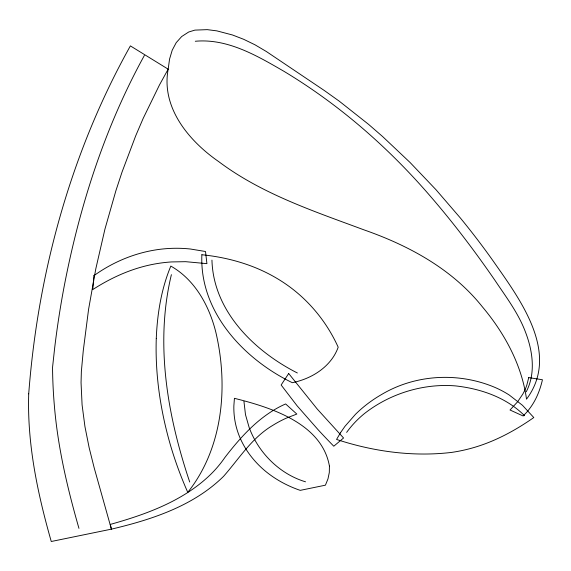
<?xml version="1.0" encoding="UTF-8"?>
<svg xmlns="http://www.w3.org/2000/svg" width="571" height="571" viewBox="0 0 571 571"><rect width="100%" height="100%" fill="white"/><g stroke="black" fill="none" stroke-linecap="round" stroke-linejoin="round"><path stroke-width="0.86" d="M171.393 274.665C154.77 343.485 167.46 415.966 189.715 482.017M526.234 391.777C535.941 373.263 532.736 350.979 525.52 332.201C518.489 313.308 506.17 297.134 495.078 280.525C475.065 251.461 453.745 223.268 430.662 196.574C388.48 147.518 339.153 104.486 283.644 71.132C256.864 55.637 227.436 38.307 195.296 41.255M144.384 55.437C104.707 127.469 79.398 206.702 64.002 287.277A1232.525 1047.514 -7.1 0 0 54.709 347.561L52.546 367.381A678.905 576.995 -7.1 0 0 54.345 405.353C57.764 447.164 67.407 488.134 78.955 528.368M305.542 481.817C286.057 475.993 269.326 462.553 258.263 445.616A120.267 102.209 -7.1 0 1 249.17 427.565L245.487 414.646L243.938 401.334M297.355 372.977C254.316 351.136 213.347 311.252 211.948 260.126M524.571 415.717C506.363 397.459 480.739 388.673 455.558 385.903C423.275 383.248 389.772 393.633 364.319 413.668A103.708 88.141 -7.1 0 0 346.64 432.397M201.87 254.745C199.4 311.866 243.781 359.188 292.331 382.698C307.462 379.587 322.13 371.928 331.58 359.445A54.759 46.537 -7.1 0 0 338.189 347.204C326.484 321.237 307.605 298.562 283.866 282.759A164.077 139.452 -7.1 0 0 255.801 267.856C238.592 260.833 220.342 256.6 201.87 254.745M28.714 393.854C27.094 443.995 37.6 493.537 51.262 541.501L111.409 529.146C151.679 519.653 193.412 506.056 223.554 476.35C239.149 458.627 251.982 437.6 272.881 425.309A97.869 83.18 -7.1 0 1 286.606 418.022L296.827 414.068L285.628 403.947C260.44 414.996 241.426 436.008 224.953 457.392A126.227 107.284 -7.1 0 1 210.999 474.094C183.591 500.874 146.476 514.285 110.289 524.414L111.409 529.146L94.158 467.735L89.126 447.593L84.943 426.587L82.088 404.889L81.053 382.663L81.367 371.393L83.28 350.601L88.576 309.368L95.807 268.805L104.928 229.171L115.892 190.721L122.051 172.021L135.698 135.827L143.178 118.397L159.423 85.043L168.174 69.177L169.558 59.091L172.214 50.205L176.225 42.647L181.685 36.537L188.68 32.019L194.897 30.113L207.302 29.649L216.837 30.87L232.525 34.995L243.603 39.271L254.937 44.774L266.322 51.49L324.307 90.504L339.302 101.21L368.523 124.321L382.698 136.626L410.078 162.499L436.008 189.729L460.312 217.936A950.037 807.43 -7.1 0 1 493.33 261.225C519.689 298.997 560.786 353.142 526.519 399.172C521.773 364.719 504.5 333.136 482.345 306.784C452.232 269.048 408.829 245.516 363.92 229.842C313.829 211.191 261.989 194.097 218.757 161.65C189.101 141.123 160.922 107.762 168.174 69.177L130.388 45.894C70.897 152.193 37.929 272.695 28.714 393.854M156.268 338.496C155.091 374.233 160.358 410.007 170.215 444.317A517.226 439.591 -7.1 0 0 187.766 492.352C223.061 447.971 228.457 386.331 215.917 332.579C209.45 306.22 195.118 279.797 170.822 266.086C161.272 288.99 157.296 313.814 156.268 338.496M329.431 466.107L329.31 472.517L327.975 478.891L325.413 485.186L300.232 490.361A113.8 96.713 -7.1 0 1 264.858 470.697C253.445 461.047 244.145 448.777 238.785 434.767A104.957 89.204 -7.1 0 1 233.86 405.91L234.424 398.322C270.79 407.38 321.887 423.411 329.431 466.107M93.894 275.686L92.78 289.568C110.403 278.191 129.788 269.262 150.366 264.858A124.314 105.649 -7.1 0 1 171.521 261.932L185.632 261.682L206.916 263.645L205.51 251.511L190.429 249.013A113.372 96.356 -7.1 0 0 160.744 249.206C136.662 252.104 113.543 261.539 93.894 275.686M528.739 377.602L526.797 385.182A64.523 54.837 -7.1 0 1 522.793 394.111L517.569 401.834L510.017 410.014L523.172 416.002L526.576 412.39A71.925 61.126 -7.1 0 0 531.123 406.581C536.719 398.551 540.259 389.251 542.45 379.758L528.739 377.602M340.48 432.754L336.569 439.434C373.398 451.554 413.047 457.014 451.654 452.403A140.466 119.382 -7.1 0 0 475.522 447.057C496.485 440.684 515.906 430.063 533.799 417.544L522.472 405.296L509.289 395.053A99.518 84.579 -7.1 0 0 493.829 386.945C457.821 372.078 415.274 374.455 381.656 394.468A123.971 105.364 -7.1 0 0 355.469 414.325L344.963 426.323L340.48 432.754M288.683 373.513L281.139 384.997L297.106 405.817L318.154 429.785A893.644 759.501 -7.1 0 0 333.778 446.215L343.564 437.993L317.198 408.986L288.683 373.513"/></g></svg>
